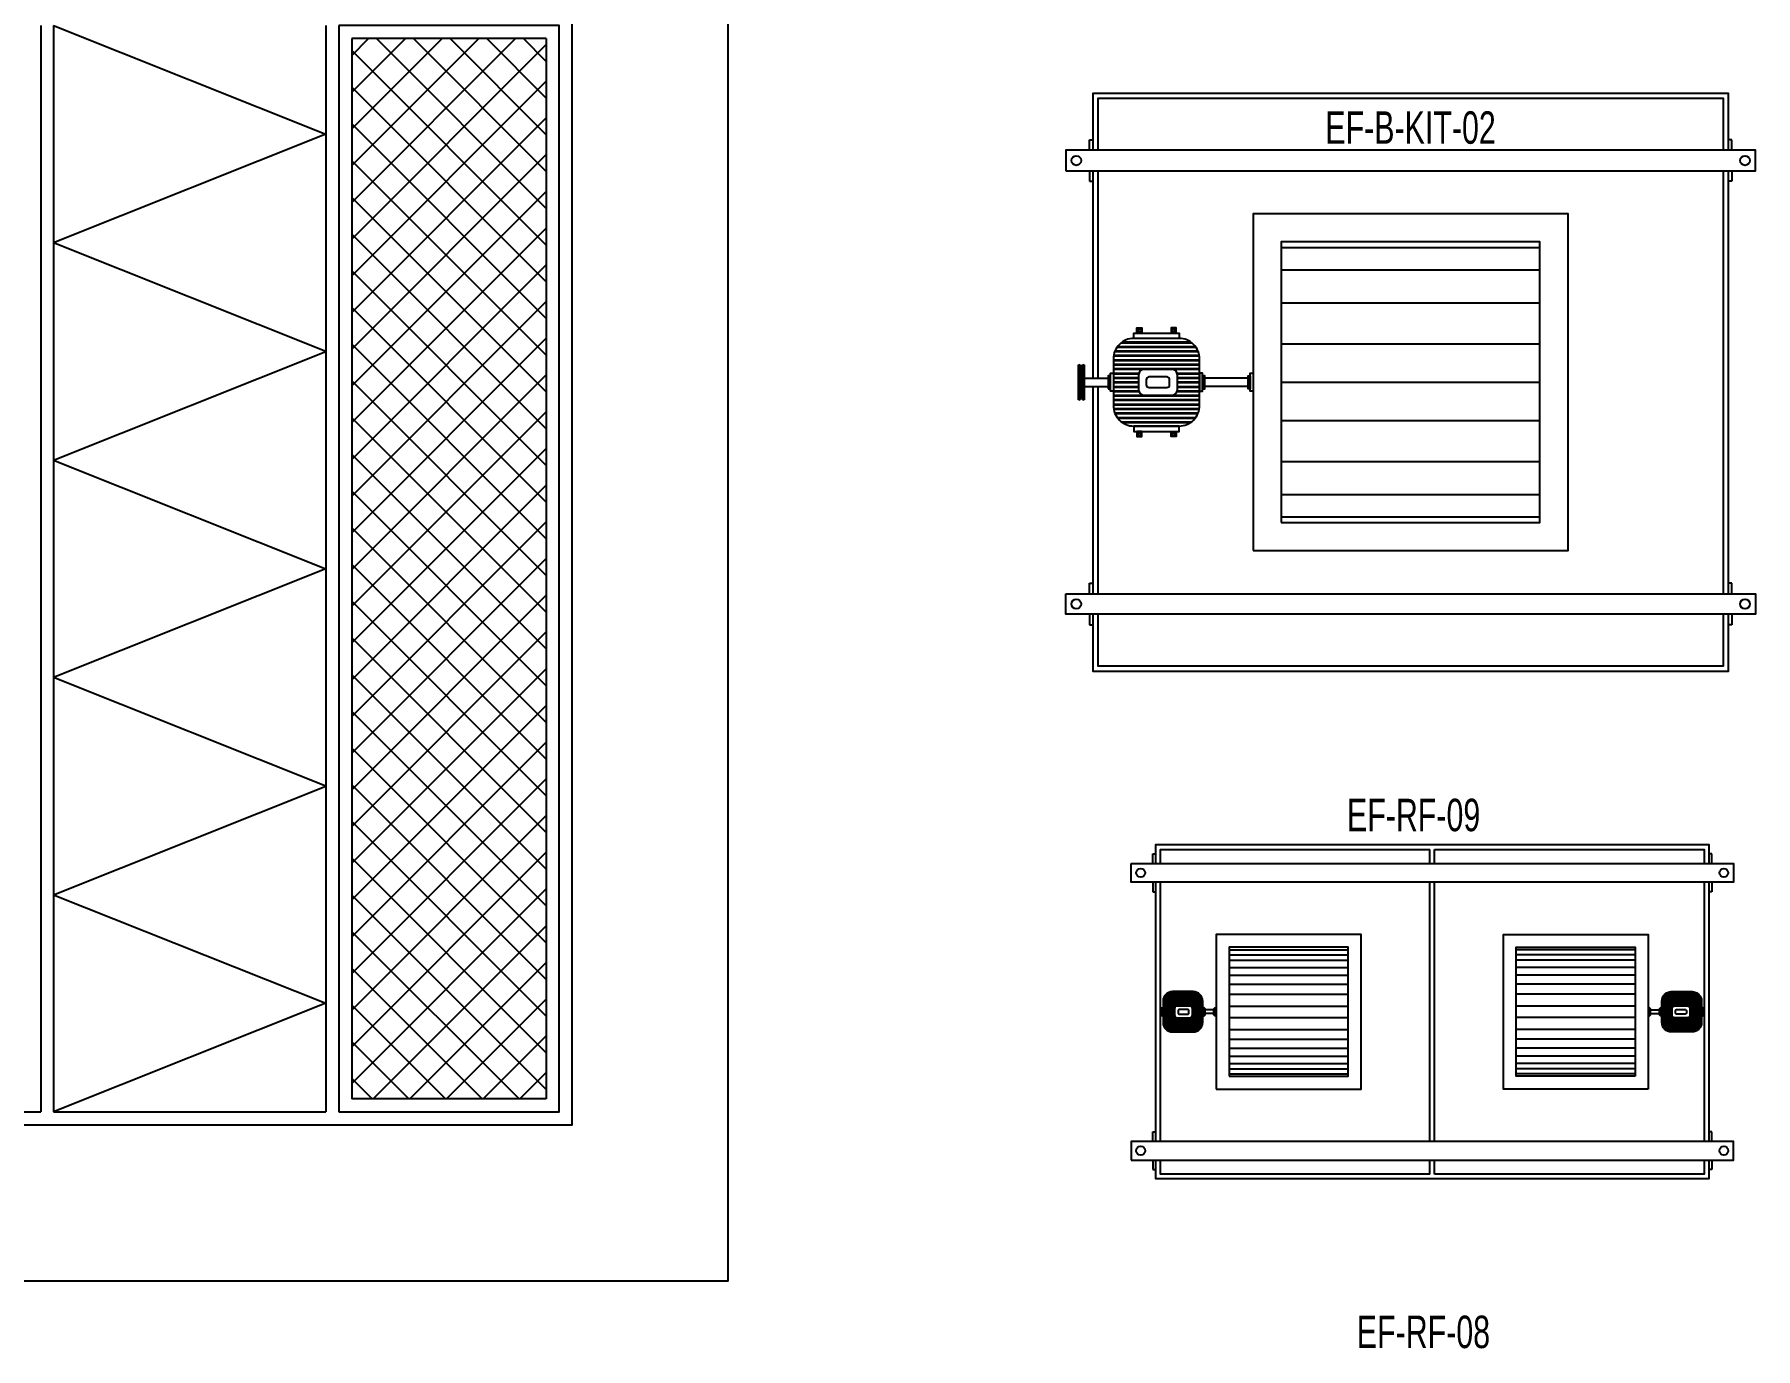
# Model space of a CAD drawing. Header units: millimetres. Extents: x -21221 to 1625077, y -149981 to 356550.
# Drawn here: x 281044 to 284360, y 156974 to 159505 of the extents above; entities that cross this region are included whole.
import ezdxf
from ezdxf.enums import TextEntityAlignment as Align

# ---------------------------------------------------------------- set-up
doc = ezdxf.new("R2010")
doc.units = ezdxf.units.MM
doc.header["$LTSCALE"] = 1000
doc.header["$MEASUREMENT"] = 0
doc.layers.get('0').update_dxf_attribs({"linetype": 'CONTINUOUS'})
doc.styles.add('TEXT-P', font='stencil.shx', dxfattribs={"height": 0.3})

# ---------------------------------------------------------------- blocks, each defined once
blk = doc.blocks.new('AHU-GF-M.MAJLS')
h = blk.add_hatch()
h.set_pattern_fill('ANSI37', color=9, scale=400, style=0)
h.set_pattern_definition([(45, (-2031.21, -1963.466), (-35.35534, 35.35534), []), (135, (-2031.21, -1963.466), (-35.35534, -35.35534), [])])
h.paths.add_polyline_path([(1982, 1021), (1607.3, 1021), (1607.3, -1021), (1982, -1021)])
at = {"color": 12}
for p, q in [((1007.9, 1046), (1007.9, -1046)), ((1032.9, 1046), (1032.9, -1046)), ((1032.9, 1046), (1557.3, 836.8)), ((1557.3, 1046), (1557.3, -1046)), ((1582.3, 1046), (1582.3, -1046)), ((1582.3, 1046), (1582.3, -1046)), ((1607.3, 1021), (1607.3, -1021)), ((1982, 1021), (1607.3, 1021)), ((1982, 1021), (1982, -1021)), ((1557.3, 836.8), (1032.9, 627.6)), ((1557.3, 418.4), (1032.9, 627.6)), ((1032.9, 209.2), (1557.3, 418.4)), ((1032.9, 209.2), (1557.3, 0)), ((1557.3, 0), (1032.9, -209.2)), ((1557.3, -418.4), (1032.9, -209.2)), ((1032.9, -627.6), (1557.3, -418.4)), ((1032.9, -627.6), (1557.3, -836.8)), ((1557.3, -836.8), (1032.9, -1046)), ((1982, -1021), (1607.3, -1021))]:
    blk.add_line(p, q, dxfattribs=at)
at = {"color": 2}
blk.add_lwpolyline([(-2332, -1371), (2332, -1371), (2332, 1371), (-2332, 1371)], close=True, dxfattribs=at)
at = {"color": 12}
blk.add_lwpolyline([(-2032, -1071), (2032, -1071), (2032, 1071), (-2032, 1071)], close=True, dxfattribs=at)
for points in [[(1582.3, -1046), (2007, -1046), (2007, 1046), (1582.3, 1046)], [(561.5, -1046), (1007.9, -1046)], [(1032.9, -1046), (1557.3, -1046)]]:
    blk.add_lwpolyline(points, dxfattribs=at)
blk = doc.blocks.new('EF-B-KIT-02')
at = {"color": 12}
for p, q in [((-618.8, 446.8), (-618.8, 466.9)), ((-618.8, 466.9), (-612.5, 466.9)), ((618.8, 466.9), (612.5, 466.9)), ((618.8, 446.8), (618.8, 466.9)), ((-618.8, 407.2), (-618.8, 387.1)), ((618.8, 407.2), (618.8, 387.1)), ((-618.8, 387.1), (-612.5, 387.1)), ((618.8, 387.1), (612.5, 387.1)), ((-249.2, 259.2), (249.2, 259.2)), ((-249.2, 216.4), (249.2, 216.4)), ((-249.2, 152.9), (249.2, 152.9)), ((-565.4, 67.7), (-413.8, 67.7)), ((-564.4, 69), (-414.7, 69)), ((-557.2, 76.2), (-421.9, 76.2)), ((-555.4, 77.5), (-423.7, 77.5)), ((-249.2, 73.7), (249.2, 73.7)), ((-639.8, -33.7), (-639.8, 33.7)), ((-639.8, 33.7), (-638.6, 33.7)), ((-630.4, 33.7), (-629.2, 33.7)), ((-629.2, 33.7), (-629.2, -33.7)), ((-572.6, 43.4), (-406.6, 43.4)), ((-572.6, 42.1), (-406.6, 42.1)), ((-572.6, 34.8), (-406.6, 34.8)), ((-572.6, 33.5), (-406.6, 33.5)), ((-572.2, 50.6), (-407, 50.6)), ((-572, 51.9), (-407.2, 51.9)), ((-569.9, 59.1), (-409.2, 59.1)), ((-569.4, 60.5), (-409.7, 60.5)), ((-636.8, 31.8), (-636.8, -31.8)), ((-632.2, 31.8), (-636.8, 31.8)), ((-632.2, -31.8), (-632.2, 31.8)), ((-629.2, 7.9), (-582.5, 7.9)), ((-572.6, 26.3), (-406.6, 26.3)), ((-572.6, 25), (-406.6, 25)), ((-572.6, 17.7), (-523.4, 17.7)), ((-572.6, 16.4), (-523.8, 16.4)), ((-572.6, 9.2), (-524, 9.2)), ((-572.6, 7.9), (-524, 7.9)), ((-572.6, 0.7), (-524, 0.7)), ((-450.1, 17.7), (-406.6, 17.7)), ((-449.7, 16.4), (-406.6, 16.4)), ((-449.4, 9.2), (-406.6, 9.2)), ((-449.4, 7.9), (-406.6, 7.9)), ((-449.4, 0.7), (-406.6, 0.7)), ((-313.1, 7.9), (-396.6, 7.9)), ((-249.2, 0), (249.2, 0)), ((-632.2, -31.8), (-636.8, -31.8)), ((-629.2, -7.9), (-582.5, -7.9)), ((-572.6, -0.7), (-524, -0.7)), ((-572.6, -7.9), (-524, -7.9)), ((-572.6, -9.2), (-524, -9.2)), ((-572.6, -16.4), (-523.8, -16.4)), ((-572.6, -17.7), (-523.4, -17.7)), ((-572.6, -25), (-406.6, -25)), ((-572.6, -26.3), (-406.6, -26.3)), ((-450.1, -17.7), (-406.6, -17.7)), ((-449.7, -16.4), (-406.6, -16.4)), ((-449.4, -0.7), (-406.6, -0.7)), ((-449.4, -7.9), (-406.6, -7.9)), ((-449.4, -9.2), (-406.6, -9.2)), ((-313.1, -7.9), (-396.6, -7.9)), ((-638.6, -33.7), (-639.8, -33.7)), ((-629.2, -33.7), (-630.4, -33.7)), ((-572.6, -33.5), (-406.6, -33.5)), ((-572.6, -34.8), (-406.6, -34.8)), ((-572.6, -42.1), (-406.6, -42.1)), ((-572.6, -43.4), (-406.6, -43.4)), ((-572.2, -50.6), (-407, -50.6)), ((-572, -51.9), (-407.2, -51.9)), ((-569.9, -59.1), (-409.2, -59.1)), ((-569.4, -60.5), (-409.7, -60.5)), ((-565.4, -67.7), (-413.8, -67.7)), ((-564.4, -69), (-414.7, -69)), ((-557.2, -76.2), (-421.9, -76.2)), ((-555.4, -77.5), (-423.7, -77.5)), ((-249.2, -73.7), (249.2, -73.7)), ((-249.2, -152.9), (249.2, -152.9)), ((-249.2, -216.4), (249.2, -216.4)), ((-249.2, -259.2), (249.2, -259.2)), ((-618.8, -407.2), (-618.8, -387.1)), ((-618.8, -387.1), (-612.5, -387.1)), ((618.8, -387.1), (612.5, -387.1)), ((618.8, -407.2), (618.8, -387.1)), ((-618.8, -446.8), (-618.8, -466.9)), ((618.8, -446.8), (618.8, -466.9)), ((-618.8, -466.9), (-612.5, -466.9)), ((618.8, -466.9), (612.5, -466.9))]:
    blk.add_line(p, q, dxfattribs=at)
for points in [[(612.5, 446.8), (612.5, 556.2), (-612.5, 556.2), (-612.5, 446.8)], [(602.5, 446.8), (602.5, 546.2), (-602.5, 546.2), (-602.5, 446.8)], [(-612.5, 407.2), (-612.5, 7.9)], [(-602.5, 407.2), (-602.5, 7.9)], [(602.5, -407.2), (602.5, 407.2)], [(612.5, -407.2), (612.5, 407.2)], [(-612.5, -7.9), (-612.5, -407.2)], [(-602.5, -7.9), (-602.5, -407.2)], [(-612.5, -446.8), (-612.5, -556.2), (612.5, -556.2), (612.5, -446.8)], [(-602.5, -446.8), (-602.5, -546.2), (602.5, -546.2), (602.5, -446.8)]]:
    blk.add_lwpolyline(points, dxfattribs=at)
for points in [[(-664.5, 407.2), (664.5, 407.2), (664.5, 446.8), (-664.5, 446.8)], [(-303.2, -324.1), (303.2, -324.1), (303.2, 324.1), (-303.2, 324.1)], [(-249.2, -270.1), (249.2, -270.1), (249.2, 270.1), (-249.2, 270.1)], [(-517.7, 94.8), (-527.7, 94.8), (-527.7, 104.7), (-517.7, 104.7)], [(-461.5, 94.8), (-451.4, 94.8), (-451.4, 104.7), (-461.5, 104.7)], [(-446, 84.4), (-533.1, 84.4), (-533.1, 94.8), (-446, 94.8)], [(-582.5, -12.6), (-578.3, -12.6), (-578.3, 12.6), (-582.5, 12.6)], [(-572.6, -17.2), (-578.3, -17.2), (-578.3, 17.2), (-572.6, 17.2)], [(-406.6, -17.2), (-400.8, -17.2), (-400.8, 17.2), (-406.6, 17.2)], [(-400.8, -12.6), (-396.6, -12.6), (-396.6, 12.6), (-400.8, 12.6)], [(-308.9, -12.6), (-313.1, -12.6), (-313.1, 12.6), (-308.9, 12.6)], [(-303.2, -17.2), (-308.9, -17.2), (-308.9, 17.2), (-303.2, 17.2)], [(-446, -84.4), (-533.1, -84.4), (-533.1, -94.8), (-446, -94.8)], [(-517.7, -94.8), (-527.7, -94.8), (-527.7, -104.7), (-517.7, -104.7)], [(-461.5, -94.8), (-451.4, -94.8), (-451.4, -104.7), (-461.5, -104.7)], [(-664.5, -407.2), (664.5, -407.2), (664.5, -446.8), (-664.5, -446.8)]]:
    blk.add_lwpolyline(points, close=True, dxfattribs=at)
for points in [[(-533.1, -84.4), (-446, -84.4, 0.414214), (-406.6, -45), (-406.6, 45, 0.414214), (-446, 84.4), (-533.1, 84.4, 0.414214), (-572.6, 45), (-572.6, -45, 0.414214)], [(-513.2, -25), (-460.2, -25, 0.414214), (-449.4, -14.2), (-449.4, 14.2, 0.414214), (-460.2, 25), (-513.2, 25, 0.414214), (-524, 14.2), (-524, -14.2, 0.414214)], [(-503.8, -10.2), (-469.6, -10.2, 0.414214), (-464.2, -4.8), (-464.2, 4.8, 0.414214), (-469.6, 10.2), (-503.8, 10.2, 0.414214), (-509.2, 4.8), (-509.2, -4.8, 0.414214)]]:
    blk.add_lwpolyline(points, format="xyb", close=True, dxfattribs=at)
for centre, radius in [((-644.2, 427), 9.3), ((644.2, 427), 9.3), ((-522.7, 99.7), 2.57), ((-456.4, 99.7), 2.57), ((-522.7, -99.7), 2.57), ((-456.4, -99.7), 2.57), ((-644.2, -427), 9.3), ((644.2, -427), 9.3)]:
    blk.add_circle(centre, radius, dxfattribs=at)
for centre, start, end in [((-638.6, 31.8), 0, 90), ((-630.4, 31.8), 90, 180), ((-638.6, -31.8), 270, 0), ((-630.4, -31.8), 180, 270)]:
    blk.add_arc(centre, 1.85, start, end, dxfattribs=at)
blk = doc.blocks.new('EF-RF-09')
at = {"color": 12}
for p, q in [((-538.6, 285.6), (-538.6, 303.9)), ((-538.6, 303.9), (-532.8, 303.9)), ((-4.6, 285.6), (-4.6, 312.8)), ((4.6, 285.6), (4.6, 312.8)), ((538.6, 303.9), (532.8, 303.9)), ((538.6, 285.6), (538.6, 303.9)), ((-538.6, 249.5), (-538.6, 231.2)), ((-4.6, -249.5), (-4.6, 249.5)), ((4.6, -249.5), (4.6, 249.5)), ((538.6, 249.5), (538.6, 231.2)), ((-538.6, 231.2), (-532.8, 231.2)), ((538.6, 231.2), (532.8, 231.2)), ((-391.1, 119.2), (-161.9, 119.2)), ((-391.1, 109.7), (-161.9, 109.7)), ((-391.1, 99.6), (-161.9, 99.6)), ((391.1, 119.2), (161.9, 119.2)), ((391.1, 109.7), (161.9, 109.7)), ((391.1, 99.6), (161.9, 99.6)), ((-391.1, 85.2), (-161.9, 85.2)), ((-391.1, 70.3), (-161.9, 70.3)), ((391.1, 85.2), (161.9, 85.2)), ((391.1, 70.3), (161.9, 70.3)), ((-511.6, 35.1), (-449.4, 35.1)), ((-510.8, 35.7), (-450.2, 35.7)), ((-391.1, 53), (-161.9, 53)), ((-391.1, 33.9), (-161.9, 33.9)), ((391.1, 53), (161.9, 53)), ((391.1, 33.9), (161.9, 33.9)), ((511.6, 35.1), (449.4, 35.1)), ((510.8, 35.7), (450.2, 35.7)), ((-518.7, 20), (-442.3, 20)), ((-518.7, 19.3), (-442.3, 19.3)), ((-518.7, 16), (-442.3, 16)), ((-518.7, 15.4), (-442.3, 15.4)), ((-518.7, 12.1), (-442.3, 12.1)), ((-518.7, 11.5), (-442.3, 11.5)), ((-518.7, 8.2), (-496, 8.2)), ((-518.7, 7.6), (-496.2, 7.6)), ((-518.7, 4.2), (-496.3, 4.2)), ((-518.7, 3.6), (-496.3, 3.6)), ((-518.7, 0.3), (-496.3, 0.3)), ((-518.5, 23.3), (-442.5, 23.3)), ((-518.4, 23.9), (-442.6, 23.9)), ((-517.5, 27.2), (-443.5, 27.2)), ((-517.2, 27.8), (-443.8, 27.8)), ((-515.4, 31.1), (-445.6, 31.1)), ((-514.9, 31.7), (-446.1, 31.7)), ((-462.3, 8.2), (-442.3, 8.2)), ((-462.1, 7.6), (-442.3, 7.6)), ((-462, 4.2), (-442.3, 4.2)), ((-462, 3.6), (-442.3, 3.6)), ((-462, 0.3), (-442.3, 0.3)), ((-420.5, 3.6), (-437.7, 3.6)), ((-391.1, 11), (-161.9, 11)), ((391.1, 11), (161.9, 11)), ((420.5, 3.6), (437.7, 3.6)), ((518.7, 20), (442.3, 20)), ((518.7, 19.3), (442.3, 19.3)), ((518.7, 16), (442.3, 16)), ((518.7, 15.4), (442.3, 15.4)), ((518.7, 12.1), (442.3, 12.1)), ((518.7, 11.5), (442.3, 11.5)), ((462.3, 8.2), (442.3, 8.2)), ((462.1, 7.6), (442.3, 7.6)), ((462, 4.2), (442.3, 4.2)), ((462, 3.6), (442.3, 3.6)), ((462, 0.3), (442.3, 0.3)), ((518.5, 23.3), (442.5, 23.3)), ((518.4, 23.9), (442.6, 23.9)), ((517.5, 27.2), (443.5, 27.2)), ((517.2, 27.8), (443.8, 27.8)), ((515.4, 31.1), (445.6, 31.1)), ((514.9, 31.7), (446.1, 31.7)), ((518.7, 8.2), (496, 8.2)), ((518.7, 7.6), (496.2, 7.6)), ((518.7, 4.2), (496.3, 4.2)), ((518.7, 3.6), (496.3, 3.6)), ((518.7, 0.3), (496.3, 0.3)), ((-518.7, -0.3), (-496.3, -0.3)), ((-518.7, -3.6), (-496.3, -3.6)), ((-518.7, -4.2), (-496.3, -4.2)), ((-518.7, -7.6), (-496.2, -7.6)), ((-518.7, -8.2), (-496, -8.2)), ((-518.7, -11.5), (-442.3, -11.5)), ((-518.7, -12.1), (-442.3, -12.1)), ((-518.7, -15.4), (-442.3, -15.4)), ((-518.7, -16), (-442.3, -16)), ((-518.7, -19.3), (-442.3, -19.3)), ((-518.7, -20), (-442.3, -20)), ((-518.5, -23.3), (-442.5, -23.3)), ((-518.4, -23.9), (-442.6, -23.9)), ((-517.5, -27.2), (-443.5, -27.2)), ((-517.2, -27.8), (-443.8, -27.8)), ((-515.4, -31.1), (-445.6, -31.1)), ((-514.9, -31.7), (-446.1, -31.7)), ((-462.3, -8.2), (-442.3, -8.2)), ((-462.1, -7.6), (-442.3, -7.6)), ((-462, -0.3), (-442.3, -0.3)), ((-462, -3.6), (-442.3, -3.6)), ((-462, -4.2), (-442.3, -4.2)), ((-420.5, -3.6), (-437.7, -3.6)), ((-391.1, -11), (-161.9, -11)), ((391.1, -11), (161.9, -11)), ((420.5, -3.6), (437.7, -3.6)), ((462, -0.3), (442.3, -0.3)), ((462, -3.6), (442.3, -3.6)), ((462, -4.2), (442.3, -4.2)), ((462.1, -7.6), (442.3, -7.6)), ((462.3, -8.2), (442.3, -8.2)), ((518.7, -11.5), (442.3, -11.5)), ((518.7, -12.1), (442.3, -12.1)), ((518.7, -15.4), (442.3, -15.4)), ((518.7, -16), (442.3, -16)), ((518.7, -19.3), (442.3, -19.3)), ((518.7, -20), (442.3, -20)), ((518.5, -23.3), (442.5, -23.3)), ((518.4, -23.9), (442.6, -23.9)), ((517.5, -27.2), (443.5, -27.2)), ((517.2, -27.8), (443.8, -27.8)), ((515.4, -31.1), (445.6, -31.1)), ((514.9, -31.7), (446.1, -31.7)), ((518.7, -8.2), (496, -8.2)), ((518.7, -7.6), (496.2, -7.6)), ((518.7, -0.3), (496.3, -0.3)), ((518.7, -3.6), (496.3, -3.6)), ((518.7, -4.2), (496.3, -4.2)), ((-511.6, -35.1), (-449.4, -35.1)), ((-510.8, -35.7), (-450.2, -35.7)), ((-391.1, -33.9), (-161.9, -33.9)), ((-391.1, -53), (-161.9, -53)), ((391.1, -33.9), (161.9, -33.9)), ((391.1, -53), (161.9, -53)), ((511.6, -35.1), (449.4, -35.1)), ((510.8, -35.7), (450.2, -35.7)), ((-391.1, -70.3), (-161.9, -70.3)), ((-391.1, -85.2), (-161.9, -85.2)), ((391.1, -70.3), (161.9, -70.3)), ((391.1, -85.2), (161.9, -85.2)), ((-391.1, -99.6), (-161.9, -99.6)), ((-391.1, -109.7), (-161.9, -109.7)), ((-391.1, -119.2), (-161.9, -119.2)), ((391.1, -99.6), (161.9, -99.6)), ((391.1, -109.7), (161.9, -109.7)), ((391.1, -119.2), (161.9, -119.2)), ((-538.6, -249.5), (-538.6, -231.2)), ((-538.6, -231.2), (-532.8, -231.2)), ((538.6, -231.2), (532.8, -231.2)), ((538.6, -249.5), (538.6, -231.2)), ((-538.6, -285.6), (-538.6, -303.9)), ((-4.6, -312.8), (-4.6, -285.6)), ((4.6, -312.8), (4.6, -285.6)), ((538.6, -285.6), (538.6, -303.9)), ((-538.6, -303.9), (-532.8, -303.9)), ((538.6, -303.9), (532.8, -303.9))]:
    blk.add_line(p, q, dxfattribs=at)
for points in [[(-532.8, 285.6), (-532.8, 321.9), (532.8, 321.9), (532.8, 285.6)], [(-523.7, 285.6), (-523.7, 312.8), (-4.6, 312.8)], [(4.6, 312.8), (523.7, 312.8), (523.7, 285.6)], [(-532.8, -249.5), (-532.8, 249.5)], [(-523.7, -249.5), (-523.7, 249.5)], [(523.7, 249.5), (523.7, -249.5)], [(532.8, 249.5), (532.8, -249.5)], [(532.8, -285.6), (532.8, -321.9), (-532.8, -321.9), (-532.8, -285.6)], [(-4.6, -312.8), (-523.7, -312.8), (-523.7, -285.6)], [(523.7, -285.6), (523.7, -312.8), (4.6, -312.8)]]:
    blk.add_lwpolyline(points, dxfattribs=at)
for points in [[(-580.2, 285.6), (580.2, 285.6), (580.2, 249.5), (-580.2, 249.5)], [(-416, -149.1), (-137.1, -149.1), (-137.1, 149.1), (-416, 149.1)], [(416, -149.1), (137.1, -149.1), (137.1, 149.1), (416, 149.1)], [(-391.1, -124.2), (-161.9, -124.2), (-161.9, 124.2), (-391.1, 124.2)], [(391.1, -124.2), (161.9, -124.2), (161.9, 124.2), (391.1, 124.2)], [(-523.2, -5.8), (-521.3, -5.8), (-521.3, 5.8), (-523.2, 5.8)], [(-518.7, -7.9), (-521.3, -7.9), (-521.3, 7.9), (-518.7, 7.9)], [(-442.3, -7.9), (-439.7, -7.9), (-439.7, 7.9), (-442.3, 7.9)], [(-439.7, -5.8), (-437.7, -5.8), (-437.7, 5.8), (-439.7, 5.8)], [(-418.6, -5.8), (-420.5, -5.8), (-420.5, 5.8), (-418.6, 5.8)], [(-416, -7.9), (-418.6, -7.9), (-418.6, 7.9), (-416, 7.9)], [(416, -7.9), (418.6, -7.9), (418.6, 7.9), (416, 7.9)], [(418.6, -5.8), (420.5, -5.8), (420.5, 5.8), (418.6, 5.8)], [(439.7, -5.8), (437.7, -5.8), (437.7, 5.8), (439.7, 5.8)], [(442.3, -7.9), (439.7, -7.9), (439.7, 7.9), (442.3, 7.9)], [(518.7, -7.9), (521.3, -7.9), (521.3, 7.9), (518.7, 7.9)], [(523.2, -5.8), (521.3, -5.8), (521.3, 5.8), (523.2, 5.8)], [(-580.2, -285.6), (580.2, -285.6), (580.2, -249.5), (-580.2, -249.5)]]:
    blk.add_lwpolyline(points, close=True, dxfattribs=at)
for points in [[(-500.5, -38.8), (-460.4, -38.8, 0.414214), (-442.3, -20.7), (-442.3, 20.7, 0.414214), (-460.4, 38.8), (-500.5, 38.8, 0.414214), (-518.7, 20.7), (-518.7, -20.7, 0.414214)], [(500.5, -38.8), (460.4, -38.8, -0.414214), (442.3, -20.7), (442.3, 20.7, -0.414214), (460.4, 38.8), (500.5, 38.8, -0.414214), (518.7, 20.7), (518.7, -20.7, -0.414214)], [(-491.3, -11.5), (-467, -11.5, 0.414214), (-462, -6.5), (-462, 6.5, 0.414214), (-467, 11.5), (-491.3, 11.5, 0.414214), (-496.3, 6.5), (-496.3, -6.5, 0.414214)], [(-487, -4.7), (-471.3, -4.7, 0.414214), (-468.8, -2.2), (-468.8, 2.2, 0.414214), (-471.3, 4.7), (-487, 4.7, 0.414214), (-489.5, 2.2), (-489.5, -2.2, 0.414214)], [(491.3, -11.5), (467, -11.5, -0.414214), (462, -6.5), (462, 6.5, -0.414214), (467, 11.5), (491.3, 11.5, -0.414214), (496.3, 6.5), (496.3, -6.5, -0.414214)], [(487, -4.7), (471.3, -4.7, -0.414214), (468.8, -2.2), (468.8, 2.2, -0.414214), (471.3, 4.7), (487, 4.7, -0.414214), (489.5, 2.2), (489.5, -2.2, -0.414214)]]:
    blk.add_lwpolyline(points, format="xyb", close=True, dxfattribs=at)
for centre in [(-561.7, 267.5), (561.7, 267.5), (-561.7, -267.5), (561.7, -267.5)]:
    blk.add_circle(centre, 8.47, dxfattribs=at)

msp = doc.modelspace()

# ---------------------------------------------------------------- block references
for name, p in [('AHU-GF-M.MAJLS', (280048, 158475.7)), ('EF-B-KIT-02', (283695, 158835)), ('EF-RF-09', (283736.7, 157622.6))]:
    msp.add_blockref(name, p)

# ---------------------------------------------------------------- texts
at = {"color": 4, "style": 'TEXT-P', "width": 0.7}
for s, p in [('EF-B-KIT-02', (283530.7, 159275.5)), ('EF-RF-09', (283572.4, 157951.6)), ('EF-RF-08', (283591.3, 156956.2))]:
    msp.add_text(s, height=62.5, dxfattribs=at).set_placement(p, align=Align.BOTTOM_LEFT)

doc.saveas('drawing.dxf')
